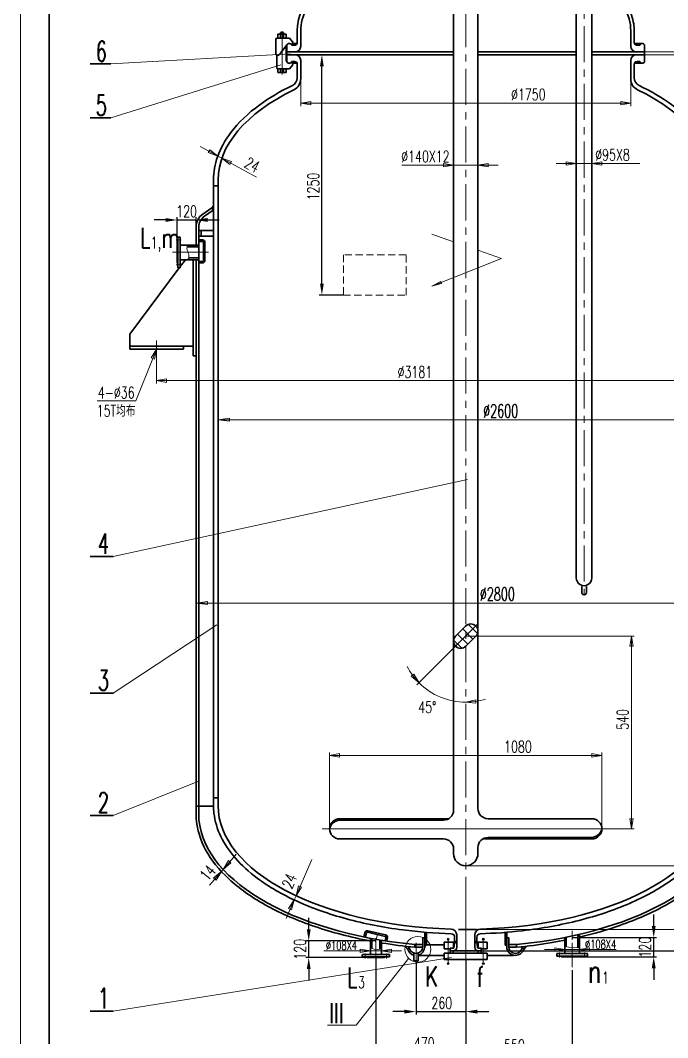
# Model space of a CAD drawing. Extents: x 639 to 1233, y 0 to 841.
# Drawn here: x 639.1 to 863.5, y 281.9 to 634.5 of the extents above; entities that cross this region are included whole.
import ezdxf

# ---------------------------------------------------------------- set-up
doc = ezdxf.new("R2010")
doc.units = 0
doc.header["$LTSCALE"] = 10
doc.header["$MEASUREMENT"] = 0
doc.linetypes.add('CENTER', pattern=[2, 1.25, -0.25, 0.25, -0.25])
doc.linetypes.add('HIDDEN', pattern=[0.375, 0.25, -0.125])
doc.layers.get('0').update_dxf_attribs({"linetype": 'CONTINUOUS', "lineweight": 18})
doc.layers.get('DEFPOINTS').update_dxf_attribs({"linetype": 'CONTINUOUS', "lineweight": 18})
for name, color, linetype, lineweight in [('1', 1, 'CONTINUOUS', 35), ('2', 3, 'CENTER', 18), ('3', 5, 'HIDDEN', 18)]:
    doc.layers.add(name, color=color, linetype=linetype, lineweight=lineweight)
doc.styles.get("Standard").update_dxf_attribs({"font": 'txt.shx', "width": 0.7, "bigfont": 'hztxt.shx'})
doc.dimstyles.get("Standard").update_dxf_attribs({"dimtxt": 4, "dimasz": 4, "dimexe": 1, "dimexo": 0, "dimgap": 0.6, "dimtad": 1, "dimdec": 4, "dimzin": 0, "dimdsep": 46, "dimtxsty": 'Standard', "dimblk2": 'CLOSED', "dimcen": 0.09, "dimadec": 0, "dimazin": 0, "dimtfac": 1, "dimtdec": 4, "dimtmove": 0, "dimatfit": 0, "dimfxl": 1, "dimtolj": 1, "dimtzin": 0, "dimarcsym": 0})

# ---------------------------------------------------------------- blocks, each defined once
blk = doc.blocks.new('*D19')
at = {"color": 0, "linetype": 'Continuous', "lineweight": -2}
for p, q in [((938.99, 798.19), (935.34, 798.19)), ((936.34, 315.99), (936.34, 794.19)), ((798.9, 311.99), (937.34, 311.99))]:
    blk.add_line(p, q, dxfattribs=at)
at = {"color": 0, "linetype": 'Continuous'}
for points in [[(935.67, 794.19), (937, 794.19), (936.34, 798.19)], [(935.67, 315.99), (937, 315.99), (936.34, 311.99)]]:
    blk.add_solid(points, dxfattribs=at)
at = {"layer": 'DEFPOINTS', "color": 0, "linetype": 'Continuous'}
for p in [(936.34, 798.19), (938.99, 798.19), (798.9, 311.99)]:
    blk.add_point(p, dxfattribs=at)
at = {"color": 0, "linetype": 'Continuous', "insert": (933.34, 556.19), "char_height": 4, "attachment_point": 5, "rotation": 90}
blk.add_mtext('\\A1;~8405', dxfattribs=at)
blk = doc.blocks.new('*D9')
at = {"color": 0, "linetype": 'Continuous', "lineweight": -2}
for p, q in [((739.1, 319.4), (739.1, 323.4)), ((762.38, 315.4), (738.1, 315.4)), ((739.1, 309.66), (739.1, 315.4)), ((759.38, 309.66), (738.1, 309.66)), ((739.1, 305.66), (739.1, 301.66))]:
    blk.add_line(p, q, dxfattribs=at)
at = {"color": 0, "linetype": 'Continuous'}
for points in [[(738.43, 319.4), (739.76, 319.4), (739.1, 315.4)], [(738.43, 305.66), (739.76, 305.66), (739.1, 309.66)]]:
    blk.add_solid(points, dxfattribs=at)
at = {"layer": 'DEFPOINTS', "color": 0, "linetype": 'Continuous'}
for p in [(739.1, 315.4), (762.38, 315.4), (759.38, 309.66)]:
    blk.add_point(p, dxfattribs=at)
at = {"color": 0, "linetype": 'Continuous', "insert": (736.1, 312.53), "char_height": 4, "attachment_point": 5, "rotation": 90}
blk.add_mtext('\\A1;120', dxfattribs=at)
blk = doc.blocks.new('_CLOSED')
at = {"color": 0, "linetype": 'ByBlock'}
for p, q in [((-1, 0.167), (0, 0)), ((-1, 0.167), (-1, -0.167)), ((0, 0), (-1, -0.167)), ((0, 0), (-1, 0))]:
    blk.add_line(p, q, dxfattribs=at)
blk = doc.blocks.new('*D10')
at = {"color": 0, "linetype": 'Continuous', "lineweight": -2}
for p, q in [((858.68, 320.56), (858.68, 324.56)), ((830.38, 316.56), (859.68, 316.56)), ((858.68, 309.96), (858.68, 316.56)), ((834.05, 309.96), (859.68, 309.96)), ((858.68, 305.96), (858.68, 301.96))]:
    blk.add_line(p, q, dxfattribs=at)
at = {"color": 0, "linetype": 'Continuous'}
for points in [[(858.01, 320.56), (859.35, 320.56), (858.68, 316.56)], [(858.01, 305.96), (859.35, 305.96), (858.68, 309.96)]]:
    blk.add_solid(points, dxfattribs=at)
at = {"layer": 'DEFPOINTS', "color": 0, "linetype": 'Continuous'}
for p in [(830.38, 316.56), (858.68, 316.56), (834.05, 309.96)]:
    blk.add_point(p, dxfattribs=at)
at = {"color": 0, "linetype": 'Continuous', "insert": (855.68, 313.26), "char_height": 4, "attachment_point": 5, "rotation": 90}
blk.add_mtext('\\A1;120', dxfattribs=at)
blk = doc.blocks.new('*D14')
at = {"color": 0, "linetype": 'Continuous', "lineweight": -2}
for p, q in [((830.38, 305.24), (830.38, 275.68)), ((797.52, 276.68), (826.38, 276.68))]:
    blk.add_line(p, q, dxfattribs=at)
at = {"color": 0, "linetype": 'Continuous'}
for points in [[(797.52, 277.34), (797.52, 276.01), (793.52, 276.68)], [(826.38, 277.34), (826.38, 276.01), (830.38, 276.68)]]:
    blk.add_solid(points, dxfattribs=at)
at = {"layer": 'DEFPOINTS', "color": 0, "linetype": 'Continuous'}
for p in [(793.52, 304.28), (830.38, 305.24), (830.38, 276.68)]:
    blk.add_point(p, dxfattribs=at)
at = {"color": 0, "linetype": 'Continuous', "insert": (810.41, 279.25), "char_height": 4, "attachment_point": 5}
blk.add_mtext('\\A1;550', dxfattribs=at)
blk = doc.blocks.new('*D13')
at = {"color": 0, "linetype": 'Continuous', "lineweight": -2}
for p, q in [((762.38, 309.66), (762.38, 275.94)), ((793.52, 308.99), (793.52, 275.94)), ((766.38, 276.94), (789.52, 276.94))]:
    blk.add_line(p, q, dxfattribs=at)
at = {"color": 0, "linetype": 'Continuous'}
for points in [[(766.38, 277.61), (766.38, 276.28), (762.38, 276.94)], [(789.52, 277.61), (789.52, 276.28), (793.52, 276.94)]]:
    blk.add_solid(points, dxfattribs=at)
at = {"layer": 'DEFPOINTS', "color": 0, "linetype": 'Continuous'}
for p in [(762.38, 309.66), (793.52, 308.99), (793.52, 276.94)]:
    blk.add_point(p, dxfattribs=at)
at = {"color": 0, "linetype": 'Continuous', "insert": (779.14, 279.94), "char_height": 4, "attachment_point": 5}
blk.add_mtext('\\A1;470', dxfattribs=at)
blk = doc.blocks.new('*D15')
at = {"color": 0, "linetype": 'Continuous', "lineweight": -2}
for p, q in [((776.29, 308.51), (776.29, 289.92)), ((793.52, 308.99), (793.52, 289.92)), ((772.29, 290.92), (768.29, 290.92)), ((776.29, 290.92), (793.52, 290.92)), ((797.52, 290.92), (801.52, 290.92))]:
    blk.add_line(p, q, dxfattribs=at)
at = {"color": 0, "linetype": 'Continuous'}
for points in [[(772.29, 291.59), (772.29, 290.25), (776.29, 290.92)], [(797.52, 291.59), (797.52, 290.25), (793.52, 290.92)]]:
    blk.add_solid(points, dxfattribs=at)
at = {"layer": 'DEFPOINTS', "color": 0, "linetype": 'Continuous'}
for p in [(776.29, 308.51), (793.52, 308.99), (793.52, 290.92)]:
    blk.add_point(p, dxfattribs=at)
at = {"color": 0, "linetype": 'Continuous', "insert": (785.21, 293.92), "char_height": 4, "attachment_point": 5}
blk.add_mtext('\\A1;260', dxfattribs=at)
blk = doc.blocks.new('*D17')
at = {"color": 0, "linetype": 'Continuous', "lineweight": -2}
for p, q in [((734.32, 622.51), (744.66, 622.51)), ((743.66, 543.23), (743.66, 618.51)), ((751.13, 539.23), (742.66, 539.23))]:
    blk.add_line(p, q, dxfattribs=at)
at = {"color": 0, "linetype": 'Continuous'}
for points in [[(742.99, 618.51), (744.32, 618.51), (743.66, 622.51)], [(742.99, 543.23), (744.32, 543.23), (743.66, 539.23)]]:
    blk.add_solid(points, dxfattribs=at)
at = {"layer": 'DEFPOINTS', "color": 0, "linetype": 'Continuous'}
for p in [(734.32, 622.51), (743.66, 622.51), (751.13, 539.23)]:
    blk.add_point(p, dxfattribs=at)
at = {"color": 0, "linetype": 'Continuous', "insert": (740.66, 576.86), "char_height": 4, "attachment_point": 5, "rotation": 90}
blk.add_mtext('\\A1;1250', dxfattribs=at)
blk = doc.blocks.new('*D11')
at = {"color": 0, "linetype": 'Continuous', "lineweight": -2}
for p, q in [((689.52, 565.27), (685.52, 565.27)), ((693.52, 557.68), (693.52, 566.27)), ((693.52, 565.27), (700.04, 565.27)), ((700.04, 556.55), (700.04, 566.27)), ((704.04, 565.27), (708.04, 565.27))]:
    blk.add_line(p, q, dxfattribs=at)
at = {"color": 0, "linetype": 'Continuous'}
for points in [[(689.52, 565.94), (689.52, 564.6), (693.52, 565.27)], [(704.04, 565.94), (704.04, 564.6), (700.04, 565.27)]]:
    blk.add_solid(points, dxfattribs=at)
at = {"layer": 'DEFPOINTS', "color": 0, "linetype": 'Continuous'}
for p in [(700.04, 565.27), (693.52, 557.68), (700.04, 556.55)]:
    blk.add_point(p, dxfattribs=at)
at = {"color": 0, "linetype": 'Continuous', "insert": (696.78, 568.27), "char_height": 4, "attachment_point": 5}
blk.add_mtext('\\A1;120', dxfattribs=at)

msp = doc.modelspace()

# ---------------------------------------------------------------- hatches: boundary and pattern name
at = {"linetype": 'Continuous'}
h = msp.add_hatch(dxfattribs=at)
h.set_pattern_fill('ANSI31', color=256, scale=20, angle=90, style=0)
h.set_pattern_definition([(135, (639.1447, -6.486), (-1.767767, -1.767767), [])])
h.paths.add_polyline_path([(790.00158, 421.07282, 0.165027494), (789.29082, 419.63208), (789.29082, 418.97803, 0.165027494), (790.00158, 417.53729), (793.51725, 421.05296), (793.51725, 424.58788, 0.004656675), (793.48401, 424.55526)])
h.paths.add_polyline_path([(793.51725, 424.58788), (793.51725, 421.05296), (797.01955, 424.55526, 0.408768432)])
h.paths.add_polyline_path([(793.51725, 421.05296), (797.05217, 421.05296, 0.173249798), (797.74367, 422.58625), (797.74367, 422.98873, 0.178050118), (797.01955, 424.55526)])
h.paths.add_polyline_path([(793.51725, 417.51764, 0.002793654), (793.53711, 417.53729), (797.01955, 421.01972, 0.004656675), (797.05217, 421.05296), (793.51725, 421.05296)])
h.paths.add_polyline_path([(793.51725, 421.05296), (790.00158, 417.53729, 0.410944376), (793.51725, 417.51764)])

# ---------------------------------------------------------------- linework, layer by layer
for p, q in [((639.14473, 0), (639.14473, 841)), ((789.29082, 557.69556), (781.71278, 560.33876)), ((696.89659, 555.63024), (696.88417, 555.43985)), ((696.88417, 555.43985), (696.89166, 555.2343)), ((696.89166, 555.2343), (696.92388, 555.01469)), ((696.92411, 555.80437), (696.89659, 555.63024)), ((696.92388, 555.01469), (696.98356, 554.78248)), ((696.9619, 555.96111), (696.92411, 555.80437)), ((697.00515, 556.09937), (696.9619, 555.96111)), ((696.98356, 554.78248), (697.06502, 554.54046)), ((697.04904, 556.21804), (697.00515, 556.09937)), ((697.08875, 556.316), (697.04904, 556.21804)), ((697.06502, 554.54046), (697.1605, 554.29177)), ((697.12044, 556.39279), (697.08875, 556.316)), ((697.14426, 556.4505), (697.12044, 556.39279)), ((697.16132, 556.49185), (697.14426, 556.4505)), ((697.1605, 554.29177), (697.26221, 554.03955)), ((697.17276, 556.51956), (697.16132, 556.49185)), ((697.1797, 556.53638), (697.17276, 556.51956)), ((697.18326, 556.54501), (697.1797, 556.53638)), ((697.18458, 556.54819), (697.18326, 556.54501)), ((697.18476, 556.54864), (697.18458, 556.54819)), ((697.26221, 554.03955), (697.3624, 553.78694)), ((697.3624, 553.78694), (697.45329, 553.53706)), ((697.45329, 553.53706), (697.52711, 553.29306)), ((805.89878, 551.90276), (798.00649, 554.65557)), ((697.15894, 551.49469), (697.15215, 551.48198)), ((697.15416, 551.48574), (697.15241, 551.48245)), ((697.16823, 551.51211), (697.15894, 551.49469)), ((697.18356, 551.54083), (697.16823, 551.51211)), ((697.20642, 551.58368), (697.18356, 551.54083)), ((697.23833, 551.64348), (697.20642, 551.58368)), ((697.28078, 551.72305), (697.23833, 551.64348)), ((697.33412, 551.82454), (697.28078, 551.72305)), ((697.39393, 551.94732), (697.33412, 551.82454)), ((697.45463, 552.09009), (697.39393, 551.94732)), ((697.51064, 552.25155), (697.45463, 552.09009)), ((697.55637, 552.43038), (697.51064, 552.25155)), ((697.52711, 553.29306), (697.57609, 553.05809)), ((697.58625, 552.62529), (697.55637, 552.43038)), ((697.57609, 553.05809), (697.59468, 552.83496)), ((697.59468, 552.83496), (697.58625, 552.62529)), ((781.71278, 542.34176), (805.89878, 551.90276)), ((784.83901, 543.95395), (781.71278, 542.34176)), ((781.71278, 542.34176), (785.09635, 543.30297)), ((785.09635, 543.30297), (784.83901, 543.95395)), ((707.68577, 496.05479), (711.65488, 496.55093)), ((707.68577, 496.05479), (879.34872, 496.05479)), ((707.68577, 496.05479), (711.65488, 495.55865)), ((711.65488, 496.55093), (711.65488, 495.55865)), ((700.03991, 432.51836), (704.00902, 433.01449)), ((700.03991, 432.51836), (886.99458, 432.51836)), ((700.03991, 432.51836), (704.00902, 432.02222)), ((704.00902, 433.01449), (704.00902, 432.02222))]:
    msp.add_line(p, q)
for p, q in [((670.47974, 619.33921), (732.74806, 622.80515)), ((670.47974, 600.66679), (729.38824, 618.98315)), ((671.3127, 448.61129), (794.10925, 475.3597)), ((671.3127, 401.22769), (707.25581, 424.95161)), ((671.3127, 358.8849), (700.69131, 370.66745)), ((793.51725, 308.99023), (793.51725, 330.66132)), ((671.3127, 291.03561), (788.55467, 309.67367)), ((773.7356, 309.38257), (755.5342, 286.18887)), ((745.57828, 286.18887), (755.5342, 286.18887))]:
    msp.add_line(p, q, dxfattribs=at)
at = {"color": 0, "linetype": 'ByBlock'}
for p, q in [((736.31725, 620.50735), (736.31725, 604.74918)), ((850.71725, 620.50735), (850.71725, 604.74918)), ((855.51725, 623.50735), (920.37543, 623.50735)), ((855.51725, 622.50735), (906.94185, 622.50735)), ((855.51725, 622.50735), (920.37543, 622.50735)), ((855.51725, 622.50735), (928.48495, 622.50735)), ((739.81725, 605.74918), (847.21725, 605.74918)), ((704.51241, 589.1121), (701.43854, 590.78582)), ((789.29082, 591.08133), (789.29082, 583.2644)), ((831.85065, 589.00661), (831.85065, 583.85718)), ((707.58627, 587.43837), (708.06448, 588.31662)), ((707.58627, 587.43837), (708.99536, 586.67112)), ((708.99536, 586.67112), (709.47357, 587.54937)), ((797.74367, 588.71022), (797.74367, 583.2644)), ((837.18385, 586.63551), (837.18385, 583.85718)), ((712.06923, 584.9974), (720.99808, 580.13564)), ((785.79082, 584.2644), (771.36326, 584.2644)), ((797.74367, 584.2644), (789.29082, 584.2644)), ((801.24367, 584.2644), (804.74367, 584.2644)), ((828.35065, 584.85718), (824.85065, 584.85718)), ((831.85065, 584.85718), (837.18385, 584.85718)), ((840.68385, 584.85718), (853.81534, 584.85718)), ((686.35712, 520.50735), (686.35712, 508.58468)), ((689.85712, 509.58468), (897.17737, 509.58468)), ((793.51725, 421.05296), (851.94264, 421.05296)), ((850.35931, 417.55296), (850.94264, 421.05296)), ((850.94264, 421.05296), (850.94264, 417.55296)), ((850.94264, 421.05296), (851.52597, 417.55296)), ((850.35931, 417.55296), (851.52597, 417.55296)), ((850.94264, 417.55296), (850.94264, 357.77369)), ((788.27862, 415.81433), (776.62334, 404.15905)), ((775.49481, 407.90272), (774.6092, 407.14324)), ((777.33044, 404.86615), (774.6092, 407.14324)), ((777.33044, 404.86615), (775.05201, 407.52298)), ((775.49481, 407.90272), (777.33044, 404.86615)), ((793.51725, 398.16136), (796.96241, 399.01055)), ((793.51725, 398.16136), (797.007, 398.42893)), ((797.0516, 397.8473), (796.96241, 399.01055)), ((797.0516, 397.8473), (793.51725, 398.16136)), ((746.31585, 354.27369), (746.31585, 380.73161)), ((749.81585, 379.73161), (837.21864, 379.73161)), ((840.71864, 354.27369), (840.71864, 380.73161)), ((850.94264, 354.27369), (850.35931, 357.77369)), ((851.52597, 357.77369), (850.35931, 357.77369)), ((850.94264, 354.27369), (850.94264, 357.77369)), ((851.52597, 357.77369), (850.94264, 354.27369)), ((840.71864, 354.27369), (851.94264, 354.27369)), ((711.69648, 342.86997), (713.97892, 345.52336)), ((736.10361, 334.28608), (740.19778, 343.59193)), ((708.80804, 339.51208), (704.6894, 334.72406)), ((706.08337, 337.2391), (708.80804, 339.51208)), ((708.80804, 339.51208), (706.96784, 336.47829)), ((708.80804, 339.51208), (708.04993, 340.16421)), ((709.41405, 340.21658), (708.65593, 340.86871)), ((709.41405, 340.21658), (708.80804, 339.51208)), ((793.51725, 341.48296), (902.2912, 341.48296)), ((706.08337, 337.2391), (706.96784, 336.47829)), ((733.97082, 329.66957), (734.97138, 329.22937)), ((734.05605, 329.63207), (734.69414, 331.08242)), ((734.60892, 331.11992), (735.60947, 330.67972)), ((732.64658, 326.42842), (731.23711, 323.22476)), ((793.51725, 319.41781), (928.48495, 319.41781)), ((793.51725, 319.3543), (902.2912, 319.3543)), ((756.98334, 311.97779), (744.27756, 311.97779)), ((760.48334, 310.73127), (760.48334, 312.97779)), ((764.28334, 311.97779), (760.48334, 311.97779)), ((764.28334, 310.73127), (764.28334, 312.97779)), ((767.78334, 311.97779), (771.28334, 311.97779)), ((824.34811, 312.44673), (820.84811, 312.44673)), ((827.84811, 311.0225), (827.84811, 313.44673)), ((827.84811, 312.44673), (832.91477, 312.44673)), ((832.91477, 311.0225), (832.91477, 313.44673)), ((836.41477, 312.44673), (845.63656, 312.44673))]:
    msp.add_line(p, q, dxfattribs=at)
at = {"color": 0, "linetype": 'Continuous'}
msp.add_line((667.45194, 502.56993), (665.73155, 502.56993), dxfattribs=at)
msp.add_lwpolyline([(685.06127, 517.25608), (679.20788, 502.56993), (667.45194, 502.56993)], dxfattribs=at)
at = {"linetype": 'Continuous'}
for points in [[(760.48334, 312.98), (761.73205, 312.5661), (763.05807, 312.40054), (764.28334, 312.59369)], [(827.84811, 313.47577), (829.22697, 313.20542), (831.30209, 313.07025), (832.91477, 313.1153)]]:
    msp.add_lwpolyline(points, dxfattribs=at)
msp.add_circle((776.92847, 312.50438), 4.46543, dxfattribs=at)
at = {"color": 0, "linetype": 'ByBlock'}
for start, end in [(207.4624666, 216.2312333), (278.7687667, 287.5375334)]:
    msp.add_arc((793.51725, 421.05296), 22.8916, start, end, dxfattribs=at)
at = {"linetype": 'ByBlock'}
msp.add_arc((793.51725, 421.05296), 22.8916, 225, 270, dxfattribs=at)
at = {"layer": '1'}
for p, q in [((649.14473, 10), (649.14473, 816)), ((789.29082, 666.39886), (789.29082, 360.77369)), ((797.74367, 666.39886), (797.74367, 361.27369)), ((831.85065, 664.26811), (831.85065, 441.20252)), ((837.18385, 664.26811), (837.18385, 441.20252)), ((663.3127, 619.33921), (670.47974, 619.33921)), ((663.3127, 600.66679), (670.47974, 600.66679)), ((706.10177, 364.96085), (706.10177, 579.20817)), ((706.12745, 579.72983), (706.12745, 577.08983)), ((707.68577, 364.96085), (707.68577, 579.20817)), ((707.71145, 579.72983), (707.71145, 577.08983)), ((707.68577, 577.08983), (706.12745, 577.08983)), ((702.40563, 567.31998), (705.54384, 569.51738)), ((702.93561, 566.56308), (705.95134, 568.67472)), ((700.03991, 556.54864), (700.03991, 562.05449)), ((700.04153, 562.05373), (700.04153, 562.7786)), ((700.96391, 561.62286), (700.96391, 479.73785)), ((700.96553, 561.62286), (700.96553, 562.7786)), ((700.96553, 561.62286), (706.12886, 561.62286)), ((701.76391, 561.62286), (701.76391, 559.62286)), ((693.71824, 557.88198), (693.51824, 557.68198)), ((693.51824, 557.68198), (693.51824, 550.34864)), ((693.71824, 559.34864), (693.71824, 548.68198)), ((694.5849, 559.34864), (693.71824, 559.34864)), ((694.5849, 548.68198), (694.5849, 559.34864)), ((702.25592, 558.36822), (700.96391, 558.36822)), ((702.25592, 557.83489), (700.96391, 557.83489)), ((700.96553, 559.62286), (706.12886, 559.62286)), ((702.58926, 551.23489), (702.58926, 557.50156)), ((703.12259, 551.23489), (703.12259, 557.50156)), ((694.5849, 556.54864), (700.96391, 556.54864)), ((696.97886, 556.01531), (700.96391, 556.01531)), ((693.71824, 550.14864), (693.51824, 550.34864)), ((694.5849, 551.48198), (700.96391, 551.48198)), ((697.45463, 552.15166), (700.96391, 552.15166)), ((699.03991, 518.22459), (699.03991, 551.48198)), ((700.03991, 379.22347), (700.03991, 551.48198)), ((700.96391, 550.90156), (702.25592, 550.90156)), ((700.96391, 550.36822), (702.25592, 550.36822)), ((694.5849, 548.68198), (693.71824, 548.68198)), ((677.03991, 520.50735), (677.03991, 525.74291)), ((700.96391, 362.14275), (700.96391, 479.73785)), ((663.3127, 448.61129), (671.3127, 448.61129)), ((833.70724, 436.2768), (833.70724, 438.2768)), ((835.37391, 436.2768), (835.37391, 438.2768)), ((663.3127, 401.22769), (671.3127, 401.22769)), ((700.03991, 362.14275), (700.03991, 379.22347)), ((706.10177, 364.96085), (707.68577, 364.96085)), ((706.10177, 364.96085), (706.10177, 362.32085)), ((707.68577, 364.96085), (707.68577, 362.32085)), ((700.03991, 362.14275), (706.10292, 362.14275)), ((700.03991, 362.14275), (700.03991, 359.50275)), ((700.96391, 362.14275), (700.96391, 359.50275)), ((663.3127, 358.8849), (671.3127, 358.8849)), ((789.29082, 347.27369), (789.29082, 345.70939)), ((797.74367, 347.77369), (797.74367, 345.70939)), ((758.54923, 318.30664), (758.21264, 316.87271)), ((759.06845, 318.18476), (758.72448, 316.7194)), ((765.56998, 317.00104), (759.46913, 318.4331)), ((765.69186, 317.52026), (759.59101, 318.95232)), ((779.28892, 313.14413), (779.28892, 318.42519)), ((779.88892, 318.37636), (779.88892, 314.07319)), ((790.39735, 317.49637), (790.39735, 313.19023)), ((791.00754, 319.41781), (797.24547, 319.41781)), ((796.63714, 317.49637), (796.63714, 313.19023)), ((807.14557, 318.37636), (807.14557, 314.07319)), ((807.74557, 313.14413), (807.74557, 318.42519)), ((832.41477, 313.10133), (832.41477, 317.51778)), ((832.91477, 311.0225), (832.91477, 317.51778)), ((760.48334, 310.73127), (760.48334, 316.34573)), ((760.98334, 312.81427), (760.98334, 316.34573)), ((763.78334, 312.51487), (763.78334, 315.66798)), ((764.28334, 310.73127), (764.28334, 315.66798)), ((765.82677, 316.61419), (765.56004, 315.47788)), ((766.34599, 316.49231), (766.08061, 315.36176)), ((775.90071, 314.14742), (775.90071, 313.21947)), ((778.62226, 316.46962), (779.28892, 316.46962)), ((778.62226, 316.46055), (778.62226, 313.40336)), ((779.28892, 316.46055), (779.28892, 313.79388)), ((786.08999, 314.07319), (779.28892, 314.07319)), ((779.88892, 314.05423), (779.28892, 313.57516)), ((786.08999, 314.98647), (789.66402, 314.98647)), ((786.08999, 314.98647), (786.08999, 312.71981)), ((789.22332, 314.98647), (789.22332, 312.91981)), ((789.41967, 313.04296), (789.68594, 315.45224)), ((789.67493, 316.70143), (789.66402, 315.15498)), ((789.66402, 314.99023), (789.66402, 315.15498)), ((789.66402, 314.99023), (789.79735, 314.99023)), ((790.39735, 315.33664), (789.79735, 314.99023)), ((790.39735, 314.64382), (789.79735, 314.99023)), ((790.39735, 314.64382), (789.79735, 314.99023)), ((796.63714, 315.33664), (797.23714, 314.99023)), ((796.63714, 314.64382), (797.23714, 314.99023)), ((796.63714, 314.64382), (797.23714, 314.99023)), ((797.37047, 314.99023), (797.23714, 314.99023)), ((797.61482, 313.04296), (797.34855, 315.45224)), ((797.35956, 316.70155), (797.37047, 315.15498)), ((797.37047, 314.99023), (797.37047, 315.15498)), ((800.9445, 314.98647), (797.37047, 314.98647)), ((797.81117, 314.98647), (797.81117, 312.91981)), ((800.9445, 314.98647), (800.9445, 312.71981)), ((807.14557, 314.05423), (807.74557, 313.57516)), ((808.41223, 316.46962), (807.74557, 316.46962)), ((807.74557, 316.46055), (807.74557, 313.79388)), ((808.41223, 316.46055), (808.41223, 313.40336)), ((811.13378, 314.14742), (811.13378, 313.21947)), ((827.84811, 311.0225), (827.84811, 316.59869)), ((828.34811, 313.37774), (828.34811, 316.59869)), ((757.66051, 310.73127), (757.66051, 309.8646)), ((757.71667, 310.73127), (767.05, 310.73127)), ((767.05, 310.73127), (767.05, 309.8646)), ((773.42777, 312.50124), (772.58012, 313.52338)), ((773.95559, 313.40336), (773.42777, 312.50124)), ((775.58132, 308.51098), (775.58132, 311.1799)), ((776.98132, 308.51098), (776.98132, 311.17512)), ((786.08999, 310.40336), (776.98132, 310.40336)), ((786.08999, 312.71981), (788.13069, 312.71981)), ((786.08999, 308.99023), (786.08999, 311.18799)), ((786.08999, 311.14846), (800.9445, 311.14846)), ((789.19735, 312.92356), (788.08999, 312.92356)), ((788.08999, 312.71981), (788.08999, 312.91981)), ((788.13069, 312.92356), (788.13069, 311.14846)), ((788.13069, 311.99023), (798.9038, 311.99023)), ((789.19735, 311.99023), (789.19735, 311.14846)), ((797.83714, 312.92356), (798.9445, 312.92356)), ((797.83714, 311.99023), (797.83714, 311.14846)), ((798.9038, 312.92356), (798.9038, 311.14846)), ((800.9445, 312.71981), (798.9038, 312.71981)), ((798.9445, 312.71981), (798.9445, 312.91981)), ((800.9445, 308.99023), (800.9445, 311.14846)), ((800.9445, 310.40336), (810.05317, 310.40336)), ((813.0789, 313.40336), (813.60672, 312.50124)), ((813.60672, 312.50124), (814.45437, 313.52338)), ((825.04811, 311.0225), (835.71477, 311.0225)), ((825.04811, 311.0225), (825.04811, 310.15583)), ((835.71477, 311.0225), (835.71477, 310.15583)), ((767.05, 309.8646), (757.71667, 309.8646)), ((759.38334, 309.6646), (759.18334, 309.8646)), ((765.38334, 309.6646), (759.38334, 309.6646)), ((765.58334, 309.8646), (765.38334, 309.6646)), ((775.58132, 308.51098), (776.98132, 308.51098)), ((786.08999, 308.99023), (800.9445, 308.99023)), ((835.71477, 310.15583), (825.04811, 310.15583)), ((826.51477, 310.15583), (826.71477, 309.95583)), ((834.04811, 309.95583), (826.71477, 309.95583)), ((834.24811, 310.15583), (834.04811, 309.95583)), ((663.3127, 291.03561), (671.3127, 291.03561))]:
    msp.add_line(p, q, dxfattribs=at)
at = {"layer": '1', "linetype": 'Continuous'}
for p, q in [((727.69073, 627.82422), (727.69073, 622.99469)), ((728.19073, 628.32422), (732.37873, 628.32422)), ((728.44813, 629.6327), (731.24813, 629.6327)), ((728.44813, 629.6327), (728.44813, 628.32422)), ((729.34813, 630.22315), (730.34813, 630.22315)), ((729.34813, 630.22315), (729.34813, 628.32422)), ((730.34813, 630.22315), (730.34813, 628.32422)), ((731.24813, 629.6327), (731.24813, 628.32422)), ((732.37873, 628.32422), (733.45661, 627.06108)), ((735.11725, 630.80735), (735.11725, 626.81678)), ((736.31725, 625.50735), (736.31725, 630.80735)), ((850.71725, 625.50735), (850.71725, 630.80735)), ((851.91725, 630.80735), (851.91725, 626.81678)), ((728.94612, 622.56861), (731.68251, 626.13549)), ((731.24704, 625.56785), (731.24704, 620.58802)), ((731.51725, 625.64854), (731.51725, 623.50735)), ((733.43235, 625.81678), (734.11725, 625.81678)), ((733.49369, 626.44854), (735.04698, 626.44854)), ((854.71725, 626.44854), (851.98751, 626.44854)), ((853.60214, 625.81678), (852.91725, 625.81678)), ((855.51725, 625.64854), (855.51725, 623.50735)), ((727.98853, 622.42177), (727.98853, 617.99049)), ((731.24704, 620.58802), (731.63322, 619.95129)), ((731.51725, 623.50735), (789.29082, 623.50735)), ((731.51725, 620.36616), (731.51725, 623.50735)), ((731.51725, 622.50735), (789.29082, 622.50735)), ((736.31725, 614.1534), (736.31725, 620.50735)), ((797.74367, 623.50735), (831.85065, 623.50735)), ((797.74367, 622.50735), (831.85065, 622.50735)), ((837.18385, 623.50735), (855.51725, 623.50735)), ((837.18385, 622.50735), (855.51725, 622.50735)), ((850.71725, 614.1534), (850.71725, 620.50735)), ((855.51725, 620.36616), (855.51725, 623.50735)), ((728.28497, 617.69049), (732.37873, 617.69049)), ((731.24813, 617.69049), (728.28853, 617.69049)), ((728.44813, 616.38201), (728.44813, 617.69049)), ((729.34813, 617.69049), (729.34813, 616.38201)), ((730.34813, 617.69049), (730.34813, 616.38201)), ((731.24813, 616.38201), (731.24813, 617.69049)), ((732.37873, 617.69049), (733.45661, 618.95362)), ((733.43235, 620.19792), (734.11725, 620.19792)), ((733.49369, 619.56616), (735.04698, 619.56616)), ((735.11725, 614.58012), (735.11725, 619.19792)), ((851.91725, 614.58012), (851.91725, 619.19792)), ((854.71725, 619.56616), (851.98751, 619.56616)), ((853.60214, 620.19792), (852.91725, 620.19792)), ((728.44813, 616.38201), (731.24813, 616.38201)), ((705.54384, 569.51738), (706.10177, 570.12637)), ((705.95134, 568.67472), (705.54384, 569.51738)), ((705.95134, 568.67472), (706.10177, 568.65007)), ((694.5849, 549.12839), (696.35069, 551.48198)), ((677.03991, 525.74291), (694.24998, 548.68198)), ((699.03991, 521.50735), (677.03991, 521.50735)), ((695.67433, 520.50735), (677.03991, 520.50735)), ((695.67433, 521.50735), (695.67433, 520.50735)), ((700.03991, 518.22459), (699.03991, 518.22459)), ((790.00158, 421.07282), (793.48401, 424.55526)), ((793.53711, 417.53729), (797.01955, 421.01972)), ((787.5936, 357.77369), (749.81585, 357.77369)), ((785.79082, 357.27369), (749.81585, 357.27369)), ((801.24367, 357.77369), (837.21864, 357.77369)), ((785.79082, 350.77369), (749.81585, 350.77369)), ((799.44089, 350.77369), (837.21864, 350.77369)), ((801.24367, 351.27369), (837.21864, 351.27369)), ((787.77694, 316.20559), (787.03732, 315.83621)), ((787.0697, 316.20559), (787.80933, 315.83621)), ((799.96479, 316.20559), (799.22516, 315.83621)), ((799.25755, 316.20559), (799.99717, 315.83621)), ((787.77694, 307.38417), (787.03732, 307.75354)), ((787.0697, 307.38417), (787.80933, 307.75354)), ((799.96479, 307.38417), (799.22516, 307.75354)), ((799.25755, 307.38417), (799.99717, 307.75354))]:
    msp.add_line(p, q, dxfattribs=at)
at = {"layer": '1', "color": 1, "linetype": 'Continuous'}
for p, q in [((775.90071, 314.14742), (778.62226, 314.14742)), ((811.13378, 314.14742), (808.41223, 314.14742)), ((775.90071, 313.21947), (778.615, 313.21947)), ((811.13378, 313.21947), (808.41949, 313.21947))]:
    msp.add_line(p, q, dxfattribs=at)
at = {"layer": '1', "linetype": 'Continuous'}
for centre, radius, start, end in [((728.19073, 627.82422), 0.5, 90, 180), ((732.31725, 625.64854), 0.8, 30.9324656, 180), ((733.0628, 626.72985), 0.51459, 232.4045813, 40.8850293), ((733.43235, 626.31678), 0.5, 210.9324656, 270), ((734.11725, 626.81678), 1, 270, 0), ((734.31725, 625.50735), 2, 270, 0), ((852.71725, 625.50735), 2, 180, 270), ((852.91725, 626.81678), 1, 180, 270), ((853.60214, 626.31678), 0.5, 270, 329.0675344), ((854.71725, 625.64854), 0.8, 0, 149.0675344), ((728.39073, 622.99469), 0.7, 180, 322.5057553), ((734.31725, 620.50735), 2, 0, 90), ((852.71725, 620.50735), 2, 90, 180), ((728.28853, 617.99049), 0.3, 180, 270), ((732.31725, 620.36616), 0.8, 180, 329.0675344), ((733.0628, 619.28485), 0.51459, 319.1149707, 127.5954187), ((733.43235, 619.69792), 0.5, 90, 149.0675344), ((734.11725, 619.19792), 1, 0, 90), ((852.91725, 619.19792), 1, 90, 180), ((853.60214, 619.69792), 0.5, 30.9324656, 90), ((854.71725, 620.36616), 0.8, 210.9324656, 0), ((732.11725, 614.58012), 3, 295.8356301, 360), ((732.11725, 614.1534), 4.2, 295.9486719, 0), ((854.91725, 614.1534), 4.2, 180, 244.0513281), ((854.91725, 614.58012), 3, 180, 244.1643699), ((795.25178, 422.78749), 2.5, 315, 135), ((791.76934, 419.30505), 2.5, 135, 315), ((785.79082, 360.77369), 3.5, 270, 0), ((801.24367, 361.27369), 3.5, 180, 270), ((749.81585, 354.27369), 3.5, 90, 270), ((750.13265, 353.36242), 3.92408, 94.630746, 166.5718433), ((837.21864, 354.27369), 3.5, 270, 90), ((836.90184, 355.18497), 3.92408, 274.630746, 346.5718433), ((785.79082, 347.27369), 3.5, 0, 90), ((801.24367, 347.77369), 3.5, 90, 180), ((793.51725, 345.70939), 4.22642, 180, 0), ((788.39735, 317.49637), 2, 0, 88.3090047), ((788.47496, 316.70989), 1.2, 359.5958963, 88.3392347), ((798.63714, 317.49637), 2, 91.6909953, 180), ((798.55953, 316.71001), 1.2, 91.6604881, 180.4041037), ((796.1536, 476.31994), 163.76271, 279.3471105, 281.1594015)]:
    msp.add_arc(centre, radius, start, end, dxfattribs=at)
at = {"layer": '1'}
for centre, radius, start, end in [((705.58553, 562.7786), 5.544, 125, 180), ((705.58553, 562.7786), 4.62, 125, 180), ((702.25592, 557.50156), 0.86667, 0, 90), ((702.25592, 557.50156), 0.33333, 0, 90), ((702.25592, 551.23489), 0.33333, 270, 0), ((702.25592, 551.23489), 0.86667, 270, 0), ((834.51725, 441.20252), 2.6666, 180, 0.023565), ((834.54057, 436.18488), 0.83333, 180, 0), ((759.39296, 318.10859), 0.86667, 76.79, 166.79), ((759.39296, 318.10859), 0.33333, 76.79, 166.79), ((765.49381, 316.67652), 0.86667, 346.79, 76.79), ((765.49381, 316.67652), 0.33333, 346.79, 76.79), ((776.28892, 313.40336), 3, 197.5, 256.35727), ((776.28892, 313.40336), 2.33333, 180, 0), ((776.28892, 313.40336), 3, 283.34416, 0), ((789.19735, 313.19023), 1.2, 270, 0), ((789.19735, 313.19023), 0.26667, 270, 350), ((797.83714, 313.19023), 1.2, 180, 270), ((797.83714, 313.19023), 0.26667, 190, 270), ((810.74557, 313.40336), 3, 180, 270), ((810.74557, 313.40336), 2.33333, 180, 0), ((810.74557, 313.40336), 3, 270, 342.5)]:
    msp.add_arc(centre, radius, start, end, dxfattribs=at)
at = {"layer": '1', "linetype": 'Continuous'}
for centre, major_axis, ratio, start_param, end_param in [((793.51725, 630.80735), (-57.2, 0), 0.508741259, 5.744154616, 6.283185307), ((793.51725, 630.80735), (-57.2, 0), 0.508741259, 3.141592654, 3.716822622), ((793.51725, 579.20817), (-85.80597, 0), 0.504626873, 5.479627493, 6.283185307), ((793.51725, 362.32085), (85.83148, 0), 0.499816598, 3.141592654, 4.653391845), ((793.51725, 362.32085), (85.83148, 0), 0.499816598, 4.771386115, 6.283185307), ((793.51725, 359.50275), (-92.55333, 0), 0.499170961, 0, 1.379288592), ((793.51725, 359.50275), (-92.55333, 0), 0.499170961, 1.762304061, 3.141592654)]:
    msp.add_ellipse(centre, major_axis=major_axis, ratio=ratio, start_param=start_param, end_param=end_param, dxfattribs=at)
at = {"layer": '1', "linetype": 'Continuous', "extrusion": (0, 0, -1)}
msp.add_ellipse((793.51725, 579.20817), major_axis=(85.80597, 0), ratio=0.504626873, start_param=5.479627493, end_param=6.283185307, dxfattribs=at)
at = {"layer": '1', "linetype": 'Continuous'}
for points, knots in [([(743.8987, 646.86788), (741.03257, 644.47421), (738.79594, 641.85102), (736.28199, 637.18969), (735.60766, 635.23256), (735.17966, 632.43832), (735.11725, 631.62284), (735.11725, 630.80735)], [5.7360335766, 5.7360335766, 5.7360335766, 5.7360335766, 6.0154010636, 6.0154010636, 6.2054176028, 6.2054176028, 6.2831853072, 6.2831853072, 6.2831853072, 6.2831853072]), ([(843.76865, 646.32665), (846.33254, 644.08073), (848.35053, 641.6434), (850.7525, 637.18969), (851.42683, 635.23256), (851.85483, 632.43832), (851.91725, 631.62284), (851.91725, 630.80735)], [5.7569407943, 5.7569407943, 5.7569407943, 5.7569407943, 6.0154010636, 6.0154010636, 6.2054176028, 6.2054176028, 6.2831853072, 6.2831853072, 6.2831853072, 6.2831853072]), ([(733.42462, 611.87998), (729.23689, 609.85234), (725.43692, 607.6078), (718.05071, 602.23868), (714.68182, 599.02824), (710.05045, 592.91249), (708.49762, 590.07831), (706.58785, 584.55606), (706.12727, 581.88268), (706.12727, 579.20817)], [5.477045977, 5.477045977, 5.477045977, 5.477045977, 5.6763582784, 5.6763582784, 5.918163881, 5.918163881, 6.1104092256, 6.1104092256, 6.2831853072, 6.2831853072, 6.2831853072, 6.2831853072]), ([(853.60987, 611.87998), (857.7976, 609.85234), (861.59757, 607.6078), (868.98378, 602.23868), (872.35267, 599.02824), (876.98404, 592.91249), (878.53687, 590.07831), (880.44664, 584.55606), (880.90722, 581.88268), (880.90722, 579.20817)], [5.477045977, 5.477045977, 5.477045977, 5.477045977, 5.6763582784, 5.6763582784, 5.918163881, 5.918163881, 6.1104092256, 6.1104092256, 6.2831853072, 6.2831853072, 6.2831853072, 6.2831853072]), ([(706.10227, 362.32085), (706.10209, 361.43919), (706.15244, 360.55754), (706.56639, 356.95789), (707.36388, 354.26187), (709.87005, 349.03071), (711.57731, 346.49476), (715.81987, 341.65099), (718.35532, 339.3424), (725.21938, 334.22132), (729.86648, 331.5289), (740.27607, 326.79102), (746.03841, 324.7461), (758.35471, 321.40888), (764.90804, 320.11695), (777.18098, 318.51864), (782.82946, 318.07408), (788.50973, 317.90939)], [3.14159103, 3.14159103, 3.14159103, 3.14159103, 3.199006784, 3.199006784, 3.376621835, 3.376621835, 3.554236886, 3.554236886, 3.731851937, 3.731851937, 3.973734568, 3.973734568, 4.215617198, 4.215617198, 4.457499829, 4.457499829, 4.654549026, 4.654549026, 4.654549026, 4.654549026]), ([(798.52476, 317.90951), (803.45517, 318.05243), (808.36171, 318.40589), (819.98002, 319.75868), (826.59691, 320.96477), (839.07844, 324.13966), (844.94241, 326.10812), (855.58739, 330.70577), (860.36815, 333.3344), (868.57651, 339.12672), (872.00505, 342.29053), (876.76618, 348.34693), (878.3803, 351.16956), (880.42826, 356.7749), (880.93272, 359.54715), (880.93272, 362.32085)], [4.770229211, 4.770229211, 4.770229211, 4.770229211, 4.94126509, 4.94126509, 5.18314772, 5.18314772, 5.42503035, 5.42503035, 5.666912981, 5.666912981, 5.908795611, 5.908795611, 6.102562956, 6.102562956, 6.283185307, 6.283185307, 6.283185307, 6.283185307]), ([(760.48334, 315.4052), (760.01974, 315.49308), (759.55753, 315.58281), (752.40636, 317.00426), (746.02289, 318.72393), (734.20548, 322.85575), (728.77204, 325.26758), (719.14066, 330.66458), (714.94278, 333.64941), (708.00757, 340.05227), (705.26977, 343.47103), (701.79428, 349.89951), (700.77426, 352.86244), (700.13267, 357.06808), (700.04036, 358.28541), (700.04048, 359.50275)], [1.933772507, 1.933772507, 1.933772507, 1.933772507, 1.94975416, 1.94975416, 2.181815741, 2.181815741, 2.413877323, 2.413877323, 2.645938904, 2.645938904, 2.878000485, 2.878000485, 3.065589319, 3.065589319, 3.141593456, 3.141593456, 3.141593456, 3.141593456]), ([(832.91477, 316.74874), (837.80262, 317.88932), (842.49464, 319.24246), (852.82901, 322.85575), (858.26245, 325.26758), (867.89383, 330.66458), (872.09171, 333.64941), (879.02692, 340.05227), (881.76472, 343.47103), (885.24021, 349.89951), (886.26023, 352.86244), (886.90182, 357.06808), (886.99413, 358.28541), (886.99401, 359.50275)], [2.007999768, 2.007999768, 2.007999768, 2.007999768, 2.181815741, 2.181815741, 2.413877323, 2.413877323, 2.645938904, 2.645938904, 2.878000485, 2.878000485, 3.065589319, 3.065589319, 3.141593456, 3.141593456, 3.141593456, 3.141593456]), ([(764.28334, 314.73139), (764.35465, 314.7196), (764.42599, 314.70786), (768.23167, 314.08417), (772.04295, 313.59093), (775.90071, 313.21947)], [1.2511480419, 1.2511480419, 1.2511480419, 1.2511480419, 1.2535694163, 1.2535694163, 1.3802615496, 1.3802615496, 1.3802615496, 1.3802615496])]:
    msp.add_open_spline(points, degree=3, knots=knots, dxfattribs=at)
msp.add_open_spline([(811.1338, 313.21926), (815.06527, 313.59796), (818.94832, 314.10346), (822.75115, 314.73159)], degree=3, dxfattribs=at)
at = {"layer": '2'}
for p, q in [((793.51725, 305.13716), (793.51725, 801.26778)), ((834.51725, 672.42731), (834.51725, 435.21535)), ((694.91824, 558.34864), (693.1849, 558.34864)), ((691.86514, 554.08349), (704.44313, 554.08349)), ((694.91824, 549.68198), (693.1849, 549.68198)), ((762.88271, 317.70168), (762.27333, 315.10558)), ((830.38144, 315.84074), (830.38144, 318.97234)), ((762.38334, 303.88925), (762.38334, 316.47341)), ((776.28892, 314.72792), (776.28892, 304.66284)), ((787.42332, 316.14402), (787.42332, 307.52521)), ((799.61117, 316.42106), (799.61117, 307.3713)), ((830.38144, 306.28304), (830.38144, 314.70246)), ((758.71667, 311.0646), (758.71667, 309.33127)), ((762.38334, 311.0646), (762.38334, 309.33127)), ((766.05, 311.0646), (766.05, 309.33127)), ((826.04811, 311.35583), (826.04811, 309.6225)), ((834.71477, 311.35583), (834.71477, 309.6225))]:
    msp.add_line(p, q, dxfattribs=at)
at = {"layer": '2', "linetype": 'Continuous'}
for p, q in [((729.84813, 630.71297), (729.84813, 615.67758)), ((686.35712, 518.1472), (686.35712, 523.45055)), ((788.27862, 415.81433), (797.74367, 425.27938)), ((793.51725, 354.27369), (743.79329, 354.27369)), ((793.51725, 354.27369), (843.2412, 354.27369))]:
    msp.add_line(p, q, dxfattribs=at)
at = {"layer": '3', "linetype": 'HIDDEN'}
msp.add_lwpolyline([(751.12816, 539.22667), (772.83122, 539.22667), (772.83122, 553.19673), (751.12816, 553.19673)], close=True, dxfattribs=at)
at = {"layer": 'DEFPOINTS', "color": 0, "linetype": 'ByBlock'}
for p in [(736.31725, 620.50735), (850.71725, 620.50735), (855.51725, 623.50735), (855.51725, 622.50735), (855.51725, 622.50735), (855.51725, 622.50735), (850.71725, 605.74918), (789.29082, 591.08133), (831.85065, 589.00661), (707.58627, 587.43837), (708.99536, 586.67112), (708.99536, 586.67112), (797.74367, 588.71022), (837.18385, 586.63551), (797.74367, 584.2644), (837.18385, 584.85718), (686.35712, 520.50735), (797.74367, 425.27938), (793.51725, 421.05296), (788.27862, 415.81433), (787.59246, 398.94137), (840.71864, 379.73161), (746.31585, 354.27369), (840.71864, 354.27369), (840.71864, 354.27369), (850.94264, 354.27369), (708.80804, 339.51208), (709.41405, 340.21658), (709.41405, 340.21658), (793.51725, 341.48296), (733.97082, 329.66957), (734.05605, 329.63207), (734.60892, 331.11992), (793.51725, 319.41781), (793.51725, 319.3543), (760.48334, 310.73127), (764.28334, 311.97779), (764.28334, 310.73127), (798.9038, 311.99023), (827.84811, 311.0225), (832.91477, 312.44673), (832.91477, 311.0225)]:
    msp.add_point(p, dxfattribs=at)

# ---------------------------------------------------------------- block references
at = {"color": 0, "linetype": 'ByBlock', "xscale": 3.5, "yscale": 3.5, "zscale": 3.5}
for p, rotation in [((736.31725, 605.74918), 180), ((707.58627, 587.43837), 331.4316819583269), ((708.99536, 586.67112), 151.431681958327), ((837.18385, 584.85718), 180), ((797.74367, 584.2644), 180), ((686.35712, 509.58468), 180), ((746.31585, 379.73161), 180), ((709.41405, 340.21658), 229.2980005579398), ((734.69414, 331.08242), 246.2525837616274), ((734.05605, 329.63207), 66.25258376162739), ((764.28334, 311.97779), 180), ((832.91477, 312.44673), 180)]:
    msp.add_blockref('_CLOSED', p, dxfattribs=dict(at, rotation=rotation))
for p in [(850.71725, 605.74918), (831.85065, 584.85718), (789.29082, 584.2644), (840.71864, 379.73161), (760.48334, 311.97779), (827.84811, 312.44673)]:
    msp.add_blockref('_CLOSED', p, dxfattribs=at)
at = {"color": 0, "linetype": 'Continuous', "xscale": 3.5, "yscale": 3.5, "zscale": 3.5, "rotation": 68.26947915283954}
msp.add_blockref('_CLOSED', (686.35712, 520.50735), dxfattribs=at)

# ---------------------------------------------------------------- texts
at = {"color": 0, "linetype": 'Continuous', "width": 0.7}
for s, p in [('∅95X8', (838.39397, 585.85718)), ('4-%%C36', (666.01828, 503.42804)), ('15T均布', (665.61378, 497.13522))]:
    msp.add_text(s, height=4, dxfattribs=at).set_placement(p)
at = {"width": 0.63}
for s, p in [('%%C2600', (799.55813, 496.82939)), ('%%C2800', (798.41838, 433.35978))]:
    msp.add_text(s, height=4.5, dxfattribs=at).set_placement(p)
at = {"linetype": 'Continuous', "width": 0.7}
msp.add_text('45%%d', height=4, dxfattribs=at).set_placement((777.06736, 394.44091))
msp.add_text('540', height=4, rotation=90, dxfattribs=at).set_placement((849.94264, 388.59959))
at = {"color": 0, "linetype": 'ByBlock', "attachment_point": 5}
for s, insert, char_height in [('\\A1;∅1750', (815.20603, 608.74918), 4), ('\\A1;∅140X12', (779.55611, 587.2644), 4), ('\\A1;∅3181', (775.9008, 512.58468), 4), ('\\A1;1080', (811.61115, 382.73161), 4), ('\\A1;∅108X4', (750.42791, 313.81531), 3), ('\\A1;∅108X4', (840.26584, 314.24845), 3)]:
    msp.add_mtext(s, dxfattribs=dict(at, insert=insert, char_height=char_height))
at = {"color": 0, "linetype": 'ByBlock', "char_height": 4, "attachment_point": 5}
for s, insert, rotation in [('\\A1;24', (719.50521, 584.3644), 331.431682), ('\\A1;14', (704.08457, 339.00928), 49.2980006), ('\\A1;24', (732.4, 336.18673), 66.2525838)]:
    msp.add_mtext(s, dxfattribs=dict(at, insert=insert, rotation=rotation))
at = {"layer": '1', "width": 0.63}
for s, p in [('6', (665.32565, 620.19839)), ('5', (665.32565, 601.52597)), ('4', (666.0627, 449.61129)), ('3', (666.0627, 402.22769)), ('2', (666.0627, 359.8849)), ('1', (666.0627, 292.03561))]:
    msp.add_text(s, height=7, dxfattribs=at).set_placement(p)
at = {"layer": '1', "linetype": 'Continuous', "width": 0.7}
for s, height, p in [('L ', 7, (680.61835, 555.55706)), ('1,', 4, (684.35776, 555.42004)), ('m', 7, (688.03404, 555.62348)), ('L', 7, (752.43791, 299.24507)), ('K', 7, (779.48046, 299.58465)), ('f', 7, (797.28727, 299.4551)), ('n', 8, (835.95607, 300.91371)), ('1', 4, (840.76691, 300.70368)), ('3', 4, (756.17134, 299.03505)), ('III', 7, (746.10551, 286.89102))]:
    msp.add_text(s, height=height, dxfattribs=at).set_placement(p)

# ---------------------------------------------------------------- dimensions: what is measured, and where the dimension line sits
at = {"linetype": 'Continuous'}
for base, p1, p2, text, override, picture, middle in [((936.33797, 798.19314), (798.9038, 311.99023), (938.98776, 798.19314), '~8405', {"dimgap": 1, "dimatfit": 3}, '*D19', (936.33797, 556.19404)), ((743.65617, 622.50735), (751.12816, 539.22667), (734.31725, 622.50735), '1250', {"dimtxt": 4, "dimasz": 4, "dimgap": 1}, '*D17', (743.65617, 576.86472)), ((858.6803, 316.55732), (834.04811, 309.95583), (830.38144, 316.55732), '120', {"dimtxt": 4, "dimasz": 4, "dimgap": 1}, '*D10', (858.6803, 313.25658)), ((739.09569, 315.39758), (759.38334, 309.6646), (762.38334, 315.39758), '120', {"dimtxt": 4, "dimasz": 4, "dimgap": 1}, '*D9', (739.09569, 312.53109))]:
    dim = msp.add_linear_dim(base=base, p1=p1, p2=p2, angle=90, text=text, dimstyle='Standard', override=override, dxfattribs=at)
    dim.commit()
    dim.dimension.update_dxf_attribs({"geometry": picture, "text_midpoint": middle, "dimtype": 160})
for base, p1, p2, text, override, picture, middle in [((700.03991, 565.26921), (693.51824, 557.68198), (700.03991, 556.54864), '120', {"dimtxt": 4, "dimasz": 4, "dimgap": 1}, '*D11', (696.77907, 565.26921)), ((793.51725, 276.94257), (762.38334, 309.6646), (793.51725, 308.99023), '470', {"dimtxt": 4, "dimasz": 4, "dimgap": 1}, '*D13', (779.14101, 276.94257)), ((793.51725, 290.91935), (776.28892, 308.51098), (793.51725, 308.99023), '260', {"dimtxt": 4, "dimasz": 4, "dimgap": 1}, '*D15', (785.21087, 290.91935)), ((830.38144, 276.67629), (793.51725, 304.2789), (830.38144, 305.24451), '550', {"dimtxt": 4, "dimasz": 4, "dimgap": 1, "dimse1": 1, "dimtmove": 1, "dimatfit": 3}, '*D14', (810.40914, 276.2531))]:
    dim = msp.add_linear_dim(base=base, p1=p1, p2=p2, text=text, dimstyle='Standard', override=override, dxfattribs=at)
    dim.commit()
    dim.dimension.update_dxf_attribs({"geometry": picture, "text_midpoint": middle, "dimtype": 160})

doc.saveas('drawing.dxf')
